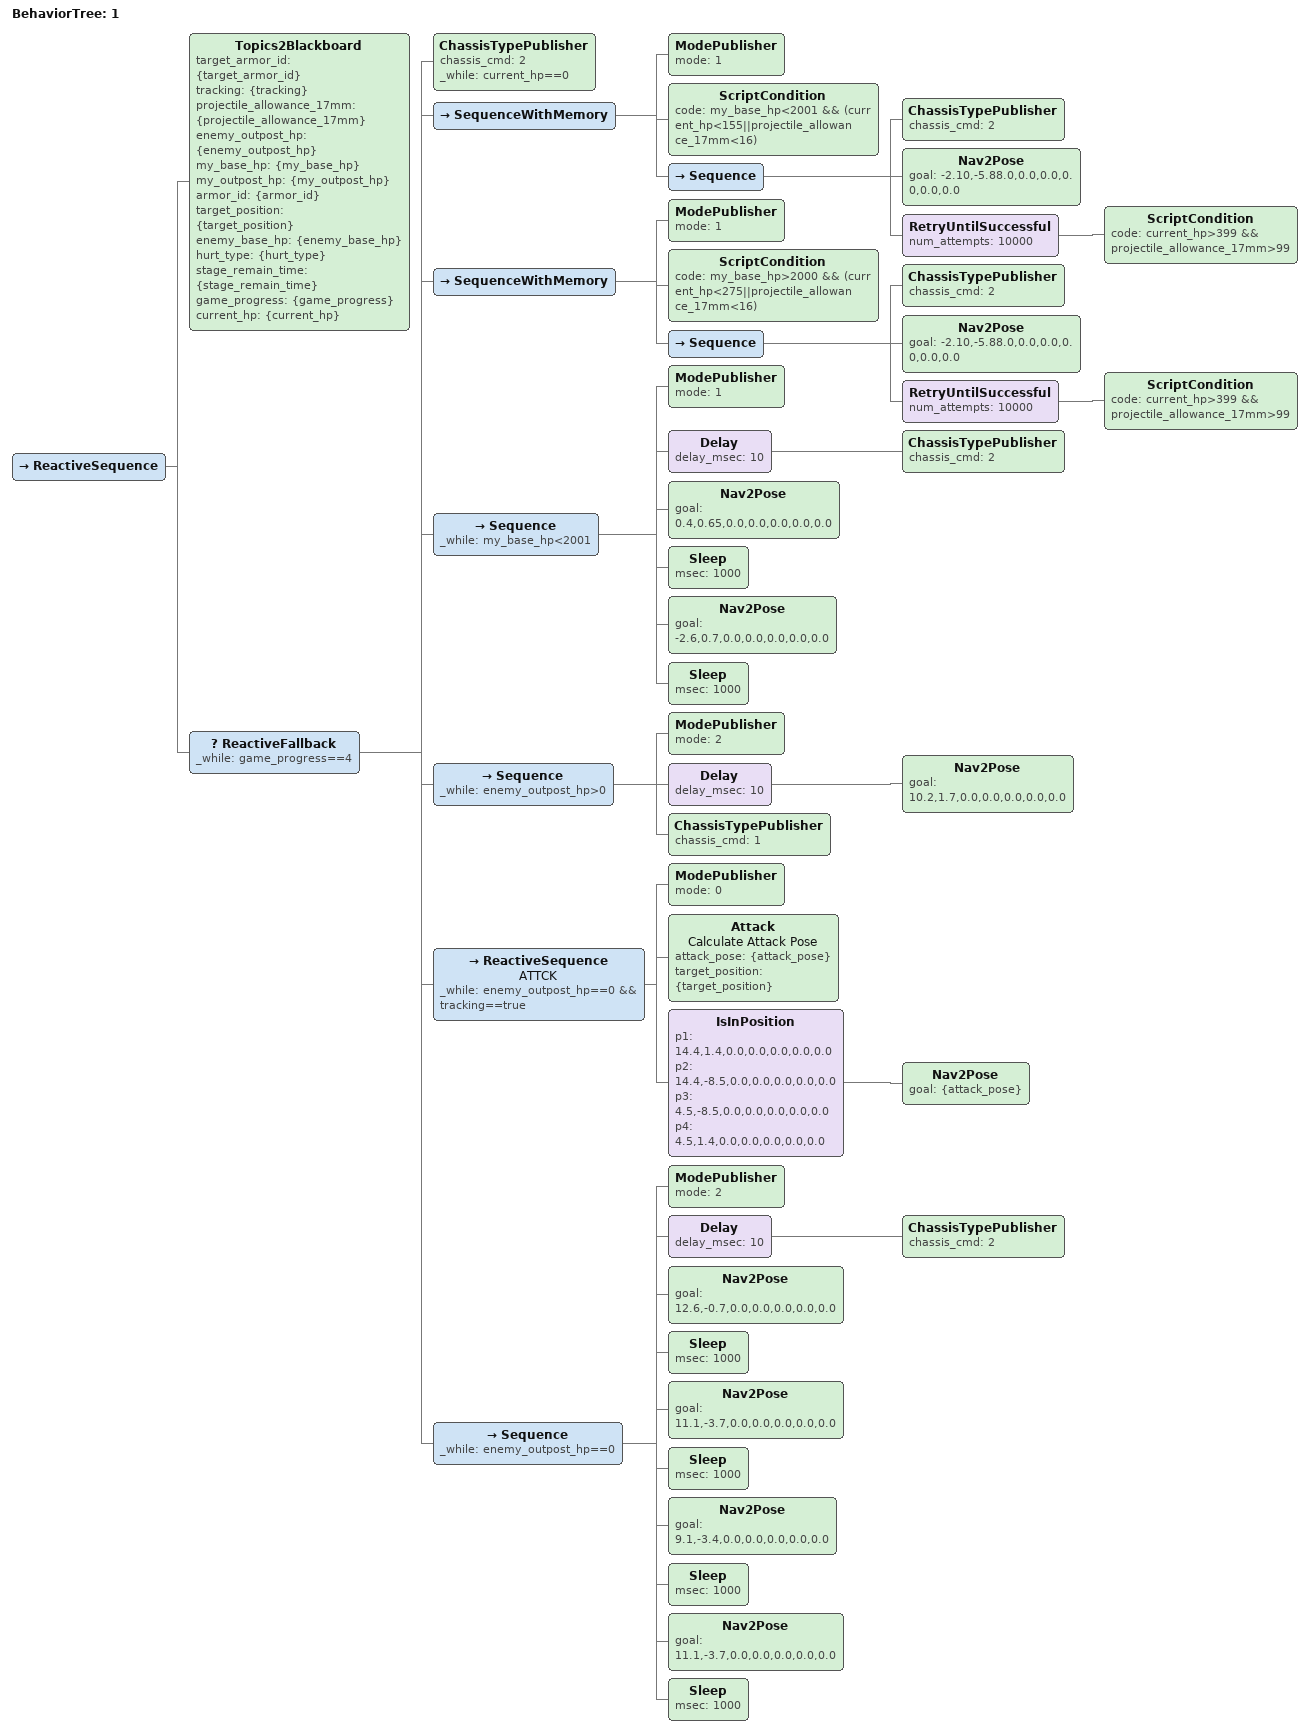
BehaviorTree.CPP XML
<?xml version="1.0" encoding="UTF-8"?>
<root BTCPP_format="4">
  <BehaviorTree ID="1">
    <ReactiveSequence>
      <Topics2Blackboard target_armor_id="{target_armor_id}"
                         tracking="{tracking}"
                         projectile_allowance_17mm="{projectile_allowance_17mm}"
                         enemy_outpost_hp="{enemy_outpost_hp}"
                         my_base_hp="{my_base_hp}"
                         my_outpost_hp="{my_outpost_hp}"
                         armor_id="{armor_id}"
                         target_position="{target_position}"
                         enemy_base_hp="{enemy_base_hp}"
                         hurt_type="{hurt_type}"
                         stage_remain_time="{stage_remain_time}"
                         game_progress="{game_progress}"
                         current_hp="{current_hp}"/>
      <ReactiveFallback _while="game_progress==4">
        <!-- 机器人死亡时的处理（姿态无意义，可省略或设为默认） -->
        <ChassisTypePublisher chassis_cmd="2"
                              _while="current_hp==0"/>

        <!-- 防御姿态：基地血量低且自身血量或弹药不足 -->
        <SequenceWithMemory>
          <ModePublisher mode="1"/>   <!-- 设置防御姿态 -->
          <ScriptCondition code="my_base_hp&lt;2001 &amp;&amp; (current_hp&lt;155||projectile_allowance_17mm&lt;16)"/>
          <Sequence>
            <ChassisTypePublisher chassis_cmd="2"/>
            <Nav2Pose goal="-2.10,-5.88.0,0.0,0.0,0.0,0.0,0.0"/>
            <RetryUntilSuccessful num_attempts="10000">
              <ScriptCondition code="current_hp&gt;399 &amp;&amp; projectile_allowance_17mm&gt;99"/>
            </RetryUntilSuccessful>
          </Sequence>
        </SequenceWithMemory>

        <!-- 防御姿态：基地血量安全但自身血量或弹药不足 -->
        <SequenceWithMemory>
          <ModePublisher mode="1"/>   <!-- 设置防御姿态 -->
          <ScriptCondition code="my_base_hp&gt;2000 &amp;&amp; (current_hp&lt;275||projectile_allowance_17mm&lt;16)"/>
          <Sequence>
            <ChassisTypePublisher chassis_cmd="2"/>
            <Nav2Pose goal="-2.10,-5.88.0,0.0,0.0,0.0,0.0,0.0"/>
            <RetryUntilSuccessful num_attempts="10000">
              <ScriptCondition code="current_hp&gt;399 &amp;&amp; projectile_allowance_17mm&gt;99"/>
            </RetryUntilSuccessful>
          </Sequence>
        </SequenceWithMemory>

        <!-- 防御姿态：基地血量低（不检查自身状态） -->
        <Sequence _while="my_base_hp&lt;2001">
          <ModePublisher mode="1"/>   <!-- 设置防御姿态 -->
          <Delay delay_msec="10">
            <ChassisTypePublisher chassis_cmd="2"/>
          </Delay>
          <Nav2Pose goal="0.4,0.65,0.0,0.0,0.0,0.0,0.0"/>
          <Sleep msec="1000"/>
          <Nav2Pose goal="-2.6,0.7,0.0,0.0,0.0,0.0,0.0"/>
          <Sleep msec="1000"/>
        </Sequence>

        <!-- 移动姿态：攻击前哨站（导航为主） -->
        <Sequence _while="enemy_outpost_hp&gt;0">
          <ModePublisher mode="2"/>   <!-- 设置移动姿态 -->
          <Delay delay_msec="10">
            <Nav2Pose goal="10.2,1.7,0.0,0.0,0.0,0.0,0.0"/>
          </Delay>
          <ChassisTypePublisher chassis_cmd="1"/>
        </Sequence>

        <!-- 进攻姿态：有目标跟踪且前哨站已摧毁 -->
        <ReactiveSequence name="ATTCK"
                          _while="enemy_outpost_hp==0 &amp;&amp; tracking==true">
          <ModePublisher mode="0"/>   <!-- 设置进攻姿态 -->
          <Attack name="Calculate Attack Pose"
                  attack_pose="{attack_pose}"
                  target_position="{target_position}"/>
          <IsInPosition p1="14.4,1.4,0.0,0.0,0.0,0.0,0.0"
                        p2="14.4,-8.5,0.0,0.0,0.0,0.0,0.0"
                        p3="4.5,-8.5,0.0,0.0,0.0,0.0,0.0"
                        p4="4.5,1.4,0.0,0.0,0.0,0.0,0.0">
            <Nav2Pose goal="{attack_pose}"/>
          </IsInPosition>
        </ReactiveSequence>

        <!-- 移动姿态：无目标跟踪且前哨站已摧毁（巡逻） -->
        <Sequence _while="enemy_outpost_hp==0">
          <ModePublisher mode="2"/>   <!-- 设置移动姿态 -->
          <Delay delay_msec="10">
            <ChassisTypePublisher chassis_cmd="2"/>
          </Delay>
          <Nav2Pose goal="12.6,-0.7,0.0,0.0,0.0,0.0,0.0"/>
          <Sleep msec="1000"/>
          <Nav2Pose goal="11.1,-3.7,0.0,0.0,0.0,0.0,0.0"/>
          <Sleep msec="1000"/>
          <Nav2Pose goal="9.1,-3.4,0.0,0.0,0.0,0.0,0.0"/>
          <Sleep msec="1000"/>
          <Nav2Pose goal="11.1,-3.7,0.0,0.0,0.0,0.0,0.0"/>
          <Sleep msec="1000"/>
        </Sequence>
      </ReactiveFallback>
    </ReactiveSequence>
  </BehaviorTree>

</root>
